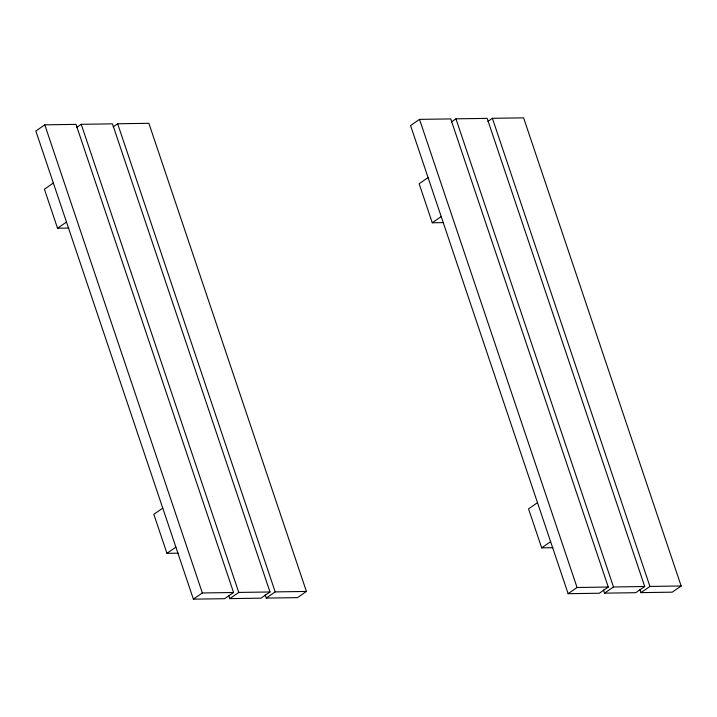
<?xml version="1.0" encoding="UTF-8"?>
<svg xmlns="http://www.w3.org/2000/svg" width="717" height="717" viewBox="0 0 717 717"><rect width="100%" height="100%" fill="white"/><g stroke="black" fill="none" stroke-linecap="round" stroke-linejoin="round"><path stroke-width="1.08" d="M44.786 124.83L35.85 131.023L193.393 599.152L224.618 598.695L233.563 592.511L76.02 124.373L44.786 124.83L202.337 592.959L233.563 592.511M76.755 127.393L81.218 124.301L112.452 123.844L269.995 591.973L261.051 598.166L229.825 598.623L228.75 595.433M113.187 126.864L117.651 123.763L148.876 123.315L306.428 591.444L297.483 597.637L266.258 598.086L265.182 594.904M53.354 183.032L44.418 189.225L57.548 228.23L68.733 228.069M57.548 228.23L66.484 222.046M419.517 119.363L410.572 125.556L568.124 593.685L599.349 593.237L608.285 587.044L450.742 118.914L419.517 119.363L577.06 587.501L608.285 587.044M451.477 121.926L455.949 118.834L487.175 118.377L644.717 586.515L635.782 592.699L604.548 593.156L603.481 589.974M487.91 121.397L492.382 118.305L523.607 117.848L681.15 585.977L672.214 592.17L640.98 592.627L639.914 589.437M428.076 177.565L419.14 183.758L432.27 222.772L443.464 222.611M432.27 222.772L441.206 216.579M162.759 508.129L153.823 514.313L166.953 553.327L178.139 553.166M166.953 553.327L175.889 547.134M193.393 599.152L202.337 592.959M229.825 598.623L238.77 592.43L269.995 591.973M266.258 598.086L275.194 591.901L306.428 591.444M537.49 502.662L528.546 508.855L541.676 547.86L552.87 547.698M541.676 547.86L550.611 541.676M568.124 593.685L577.06 587.501M604.548 593.156L613.492 586.972L644.717 586.515M640.98 592.627L649.925 586.434L681.15 585.977M492.382 118.305L649.925 586.434M455.949 118.834L613.492 586.972M117.651 123.763L275.194 591.901M81.218 124.301L238.77 592.43"/></g></svg>
